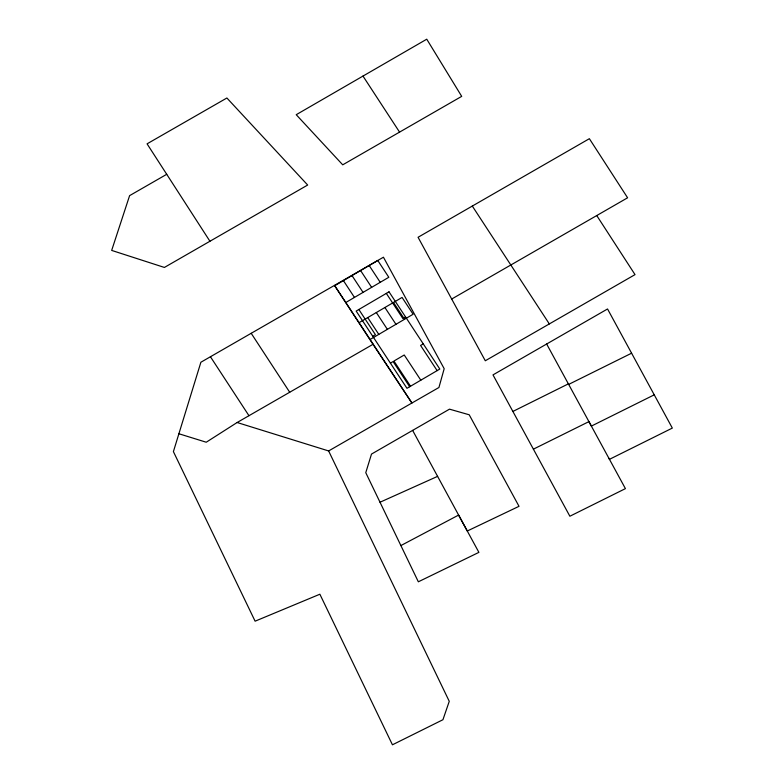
<?xml version="1.0" encoding="UTF-8"?>
<svg xmlns="http://www.w3.org/2000/svg" width="784" height="784" viewBox="0 0 784 784"><rect width="100%" height="100%" fill="white"/><g stroke="black" fill="none" stroke-linecap="round" stroke-linejoin="round"><path stroke-width="1.18" d="M237.131 422.507L328.633 450.947L411.933 403.005L373.017 344.313L237.131 422.507L206.241 442.225L178.899 433.758M334.827 285.66L377.761 260.474L388.815 277.281L345.881 302.457M359.15 322.616L402.074 297.44L413.129 314.237L370.205 339.423M372.733 336.258L375.418 334.68L358.847 309.504M405.573 316.991L402.888 318.569L386.326 293.383M390.412 363.139L393.098 361.561L409.66 386.737M423.262 343.872L420.577 345.45L437.139 370.626M362.992 76.077L296.225 114.699L342.726 164.826L461.698 96.363L426.751 39.2L362.992 76.077L399.566 132.114M373.017 344.313L334.494 285.376L411.904 403.025L438.932 387.492L444.185 368.705L383.445 257.211L200.89 362.237L173.401 451.623L255.104 621.183L319.872 594.223L392.441 744.8L442.94 719.722L449.261 701.317L328.633 450.947M166.737 174.293L129.605 195.637L111.671 250.41L164.405 267.442L307.671 185.034L226.89 98L147.069 143.835L209.936 241.256M451.692 299.037L627.602 197.793L589.372 138.69L418.068 237.278L485.296 360.767L635.02 274.625L596.751 215.551M400.879 545.576L458.611 515.068L478.897 552.367L418.342 581.797L365.765 472.674L371.508 454.073L449.497 409.16L469.214 414.785L519.018 506.317L467.274 531.013L412.629 430.396M512.883 411.443L568.371 383.866L625.416 488.628L569.87 516.235L492.999 374.889L607.541 308.974L672.329 428.084L609.472 459.326L608.835 458.17M654.238 394.832L591.371 426.094L588.921 421.625L533.394 449.163M568.665 384.405L631.59 353.202M380.005 502.24L437.599 476.368M472.311 206.065L549.329 323.929M369.176 265.511L380.23 282.318M393.49 302.477L404.544 319.274M360.591 270.549L371.645 287.356M384.905 307.514L395.959 324.311M352.006 275.586L363.061 292.383M376.32 312.551L387.374 329.349M420.822 380.191L404.24 354.995L393.94 361.032L410.522 386.238M343.421 280.623L354.466 297.42M367.735 317.589L378.79 334.386M251.194 333.298L289.717 392.265M210.435 356.74L248.959 415.696M546.654 344.019L568.371 383.866M389.011 291.815L356.161 311.072L406.974 388.315L439.824 369.048L389.011 291.815"/></g></svg>
